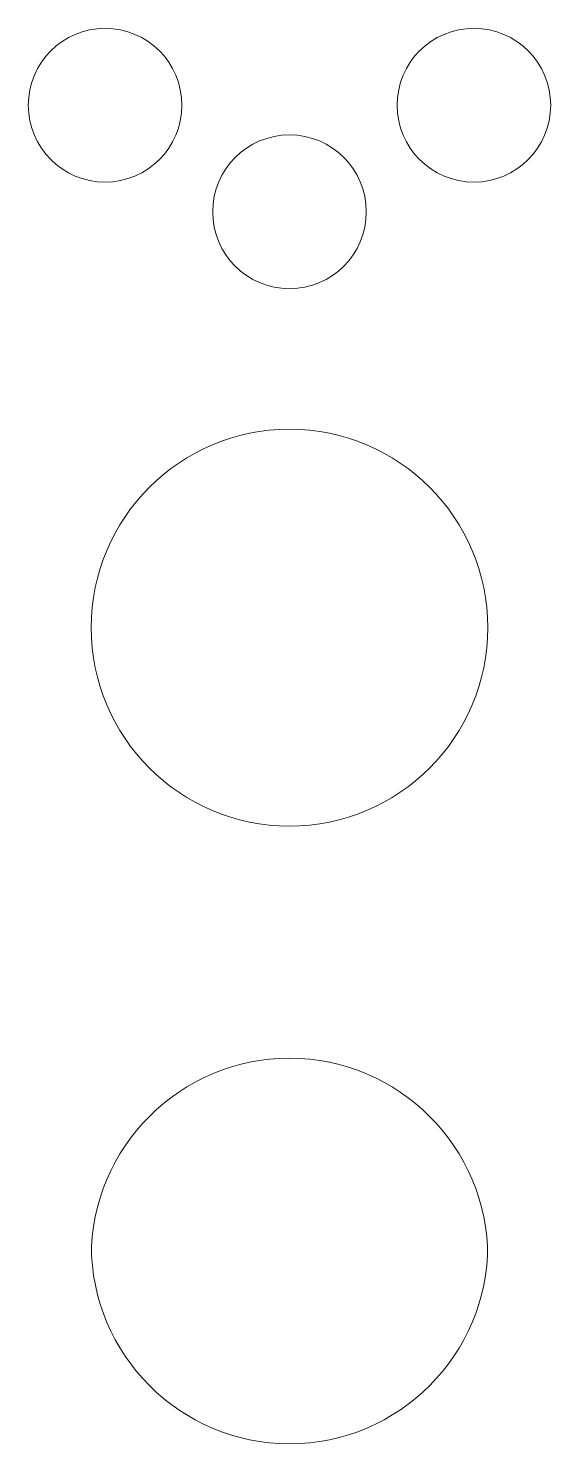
# Model space of a CAD drawing. Header units: millimetres. Extents: x -1200 to 1200, y -590 to 590.
# Drawn here: x -642.8 to -519.1, y -45.3 to 289.7 of the extents above; entities that cross this region are included whole.
import ezdxf

# ---------------------------------------------------------------- set-up
doc = ezdxf.new("R2010")
doc.units = ezdxf.units.MM
doc.header["$MEASUREMENT"] = 0
doc.layers.add('Layer 1', color=7, linetype='Continuous')

msp = doc.modelspace()

# ---------------------------------------------------------------- linework, layer by layer
at = {"layer": 'Layer 1', "color": 250, "lineweight": 20}
for points, knots in [([(-642.7612, 271.4798), (-642.7612, 281.5312), (-634.6246, 289.6771), (-624.5897, 289.6771), (-614.5574, 289.6771), (-606.4208, 281.5312), (-606.4208, 271.4798), (-606.4208, 261.4335), (-614.5574, 253.2876), (-624.5897, 253.2876), (-634.6246, 253.2876), (-642.7612, 261.4335), (-642.7612, 271.4798)], [0, 0, 0, 0, 0.25, 0.25, 0.25, 0.5, 0.5, 0.5, 0.75, 0.75, 0.75, 1, 1, 1, 1]), ([(-555.4852, 271.4798), (-555.4852, 281.5312), (-547.3509, 289.6771), (-537.3136, 289.6771), (-527.2813, 289.6771), (-519.1447, 281.5312), (-519.1447, 271.4798), (-519.1447, 261.4335), (-527.2813, 253.2876), (-537.3136, 253.2876), (-547.3509, 253.2876), (-555.4852, 261.4335), (-555.4852, 271.4798)], [0, 0, 0, 0, 0.25, 0.25, 0.25, 0.5, 0.5, 0.5, 0.75, 0.75, 0.75, 1, 1, 1, 1]), ([(-599.1232, 246.2526), (-599.1232, 256.3014), (-590.9889, 264.4498), (-580.9516, 264.4498), (-570.9193, 264.4498), (-562.7804, 256.3014), (-562.7804, 246.2526), (-562.7804, 236.2037), (-570.9193, 228.0553), (-580.9516, 228.0553), (-590.9889, 228.0553), (-599.1232, 236.2037), (-599.1232, 246.2526)], [0, 0, 0, 0, 0.25, 0.25, 0.25, 0.5, 0.5, 0.5, 0.75, 0.75, 0.75, 1, 1, 1, 1]), ([(-627.8623, 147.8331), (-627.8623, 147.8331), (-627.8043, 150.2554), (-627.8043, 150.2554), (-627.8043, 150.2554), (-627.6212, 152.6438), (-627.6212, 152.6438), (-627.6212, 152.6438), (-627.3222, 154.9937), (-627.3222, 154.9937), (-627.3222, 154.9937), (-626.9098, 157.3048), (-626.9098, 157.3048), (-626.9098, 157.3048), (-626.3864, 159.5775), (-626.3864, 159.5775), (-626.3864, 159.5775), (-625.7522, 161.8017), (-625.7522, 161.8017), (-625.7522, 161.8017), (-625.0189, 163.9825), (-625.0189, 163.9825), (-625.0189, 163.9825), (-624.1775, 166.1123), (-624.1775, 166.1123), (-624.1775, 166.1123), (-623.2393, 168.1919), (-623.2393, 168.1919), (-623.2393, 168.1919), (-622.2046, 170.2156), (-622.2046, 170.2156), (-622.2046, 170.2156), (-621.0737, 172.1839), (-621.0737, 172.1839), (-621.0737, 172.1839), (-619.8532, 174.0893), (-619.8532, 174.0893), (-619.8532, 174.0893), (-618.5463, 175.932), (-618.5463, 175.932), (-618.5463, 175.932), (-617.1523, 177.7094), (-617.1523, 177.7094), (-617.1523, 177.7094), (-615.6765, 179.4143), (-615.6765, 179.4143), (-615.6765, 179.4143), (-614.121, 181.047), (-614.121, 181.047), (-614.121, 181.047), (-612.4931, 182.6048), (-612.4931, 182.6048), (-612.4931, 182.6048), (-610.7857, 184.0826), (-610.7857, 184.0826), (-610.7857, 184.0826), (-609.0132, 185.4761), (-609.0132, 185.4761), (-609.0132, 185.4761), (-607.1731, 186.7899), (-607.1731, 186.7899), (-607.1731, 186.7899), (-605.2703, 188.0118), (-605.2703, 188.0118), (-605.2703, 188.0118), (-603.3073, 189.1422), (-603.3073, 189.1422), (-603.3073, 189.1422), (-601.2841, 190.1781), (-601.2841, 190.1781), (-601.2841, 190.1781), (-599.2076, 191.1199), (-599.2076, 191.1199), (-599.2076, 191.1199), (-597.083, 191.9604), (-597.083, 191.9604), (-597.083, 191.9604), (-594.9029, 192.6971), (-594.9029, 192.6971), (-594.9029, 192.6971), (-592.6817, 193.3298), (-592.6817, 193.3298), (-592.6817, 193.3298), (-590.415, 193.8539), (-590.415, 193.8539), (-590.415, 193.8539), (-588.1045, 194.2644), (-588.1045, 194.2644), (-588.1045, 194.2644), (-585.7558, 194.564), (-585.7558, 194.564), (-585.7558, 194.564), (-583.3705, 194.7474), (-583.3705, 194.7474), (-583.3705, 194.7474), (-580.9516, 194.8078), (-580.9516, 194.8078), (-580.9516, 194.8078), (-578.5329, 194.7474), (-578.5329, 194.7474), (-578.5329, 194.7474), (-576.1501, 194.564), (-576.1501, 194.564), (-576.1501, 194.564), (-573.8038, 194.2644), (-573.8038, 194.2644), (-573.8038, 194.2644), (-571.4934, 193.8539), (-571.4934, 193.8539), (-571.4934, 193.8539), (-569.2266, 193.3298), (-569.2266, 193.3298), (-569.2266, 193.3298), (-567.0005, 192.6971), (-567.0005, 192.6971), (-567.0005, 192.6971), (-564.8253, 191.9604), (-564.8253, 191.9604), (-564.8253, 191.9604), (-562.7007, 191.1199), (-562.7007, 191.1199), (-562.7007, 191.1199), (-560.6195, 190.1781), (-560.6195, 190.1781), (-560.6195, 190.1781), (-558.5985, 189.1422), (-558.5985, 189.1422), (-558.5985, 189.1422), (-556.6354, 188.0118), (-556.6354, 188.0118), (-556.6354, 188.0118), (-554.7327, 186.7899), (-554.7327, 186.7899), (-554.7327, 186.7899), (-552.8926, 185.4761), (-552.8926, 185.4761), (-552.8926, 185.4761), (-551.1177, 184.0826), (-551.1177, 184.0826), (-551.1177, 184.0826), (-549.4151, 182.6048), (-549.4151, 182.6048), (-549.4151, 182.6048), (-547.7849, 181.047), (-547.7849, 181.047), (-547.7849, 181.047), (-546.2318, 179.4143), (-546.2318, 179.4143), (-546.2318, 179.4143), (-544.7536, 177.7094), (-544.7536, 177.7094), (-544.7536, 177.7094), (-543.3596, 175.932), (-543.3596, 175.932), (-543.3596, 175.932), (-542.0525, 174.0893), (-542.0525, 174.0893), (-542.0525, 174.0893), (-540.8299, 172.1839), (-540.8299, 172.1839), (-540.8299, 172.1839), (-539.7012, 170.2156), (-539.7012, 170.2156), (-539.7012, 170.2156), (-538.6665, 168.1919), (-538.6665, 168.1919), (-538.6665, 168.1919), (-537.7262, 166.1123), (-537.7262, 166.1123), (-537.7262, 166.1123), (-536.8893, 163.9825), (-536.8893, 163.9825), (-536.8893, 163.9825), (-536.1514, 161.8017), (-536.1514, 161.8017), (-536.1514, 161.8017), (-535.5194, 159.5775), (-535.5194, 159.5775), (-535.5194, 159.5775), (-534.9984, 157.3048), (-534.9984, 157.3048), (-534.9984, 157.3048), (-534.5838, 154.9937), (-534.5838, 154.9937), (-534.5838, 154.9937), (-534.2872, 152.6438), (-534.2872, 152.6438), (-534.2872, 152.6438), (-534.1039, 150.2554), (-534.1039, 150.2554), (-534.1039, 150.2554), (-534.0436, 147.8331), (-534.0436, 147.8331), (-534.0436, 147.8331), (-534.1039, 145.4109), (-534.1039, 145.4109), (-534.1039, 145.4109), (-534.2872, 143.0225), (-534.2872, 143.0225), (-534.2872, 143.0225), (-534.5838, 140.6702), (-534.5838, 140.6702), (-534.5838, 140.6702), (-534.9984, 138.3591), (-534.9984, 138.3591), (-534.9984, 138.3591), (-535.5194, 136.0889), (-535.5194, 136.0889), (-535.5194, 136.0889), (-536.1514, 133.8623), (-536.1514, 133.8623), (-536.1514, 133.8623), (-536.8893, 131.6816), (-536.8893, 131.6816), (-536.8893, 131.6816), (-537.7262, 129.5513), (-537.7262, 129.5513), (-537.7262, 129.5513), (-538.6665, 127.4721), (-538.6665, 127.4721), (-538.6665, 127.4721), (-539.7012, 125.4483), (-539.7012, 125.4483), (-539.7012, 125.4483), (-540.8299, 123.4801), (-540.8299, 123.4801), (-540.8299, 123.4801), (-542.0525, 121.5722), (-542.0525, 121.5722), (-542.0525, 121.5722), (-543.3596, 119.7319), (-543.3596, 119.7319), (-543.3596, 119.7319), (-544.7536, 117.9544), (-544.7536, 117.9544), (-544.7536, 117.9544), (-546.2318, 116.2496), (-546.2318, 116.2496), (-546.2318, 116.2496), (-547.7849, 114.6169), (-547.7849, 114.6169), (-547.7849, 114.6169), (-549.4151, 113.0592), (-549.4151, 113.0592), (-549.4151, 113.0592), (-551.1177, 111.5814), (-551.1177, 111.5814), (-551.1177, 111.5814), (-552.8926, 110.1878), (-552.8926, 110.1878), (-552.8926, 110.1878), (-554.7327, 108.8764), (-554.7327, 108.8764), (-554.7327, 108.8764), (-556.6354, 107.6544), (-556.6354, 107.6544), (-556.6354, 107.6544), (-558.5985, 106.5242), (-558.5985, 106.5242), (-558.5985, 106.5242), (-560.6195, 105.4882), (-560.6195, 105.4882), (-560.6195, 105.4882), (-562.7007, 104.5463), (-562.7007, 104.5463), (-562.7007, 104.5463), (-564.8253, 103.7035), (-564.8253, 103.7035), (-564.8253, 103.7035), (-567.0005, 102.9693), (-567.0005, 102.9693), (-567.0005, 102.9693), (-569.2266, 102.3365), (-569.2266, 102.3365), (-569.2266, 102.3365), (-571.4934, 101.8102), (-571.4934, 101.8102), (-571.4934, 101.8102), (-573.8038, 101.3972), (-573.8038, 101.3972), (-573.8038, 101.3972), (-576.1501, 101.0976), (-576.1501, 101.0976), (-576.1501, 101.0976), (-578.5329, 100.9189), (-578.5329, 100.9189), (-578.5329, 100.9189), (-580.9516, 100.8585), (-580.9516, 100.8585), (-580.9516, 100.8585), (-583.3754, 100.9189), (-583.3754, 100.9189), (-583.3754, 100.9189), (-585.7558, 101.0976), (-585.7558, 101.0976), (-585.7558, 101.0976), (-588.1045, 101.3972), (-588.1045, 101.3972), (-588.1045, 101.3972), (-590.415, 101.8102), (-590.415, 101.8102), (-590.415, 101.8102), (-592.6817, 102.3365), (-592.6817, 102.3365), (-592.6817, 102.3365), (-594.9029, 102.9693), (-594.9029, 102.9693), (-594.9029, 102.9693), (-597.083, 103.7058), (-597.083, 103.7058), (-597.083, 103.7058), (-599.2076, 104.5463), (-599.2076, 104.5463), (-599.2076, 104.5463), (-601.2841, 105.4882), (-601.2841, 105.4882), (-601.2841, 105.4882), (-603.3073, 106.5242), (-603.3073, 106.5242), (-603.3073, 106.5242), (-605.2703, 107.6544), (-605.2703, 107.6544), (-605.2703, 107.6544), (-607.1731, 108.8764), (-607.1731, 108.8764), (-607.1731, 108.8764), (-609.0132, 110.1878), (-609.0132, 110.1878), (-609.0132, 110.1878), (-610.7857, 111.5814), (-610.7857, 111.5814), (-610.7857, 111.5814), (-612.4931, 113.0592), (-612.4931, 113.0592), (-612.4931, 113.0592), (-614.121, 114.6169), (-614.121, 114.6169), (-614.121, 114.6169), (-615.6765, 116.2496), (-615.6765, 116.2496), (-615.6765, 116.2496), (-617.1523, 117.9544), (-617.1523, 117.9544), (-617.1523, 117.9544), (-618.5463, 119.7319), (-618.5463, 119.7319), (-618.5463, 119.7319), (-619.8532, 121.5722), (-619.8532, 121.5722), (-619.8532, 121.5722), (-621.0737, 123.4801), (-621.0737, 123.4801), (-621.0737, 123.4801), (-622.2046, 125.4483), (-622.2046, 125.4483), (-622.2046, 125.4483), (-623.2393, 127.4721), (-623.2393, 127.4721), (-623.2393, 127.4721), (-624.1775, 129.5513), (-624.1775, 129.5513), (-624.1775, 129.5513), (-625.0189, 131.6816), (-625.0189, 131.6816), (-625.0189, 131.6816), (-625.7522, 133.8623), (-625.7522, 133.8623), (-625.7522, 133.8623), (-626.3864, 136.0889), (-626.3864, 136.0889), (-626.3864, 136.0889), (-626.9098, 138.3614), (-626.9098, 138.3614), (-626.9098, 138.3614), (-627.3222, 140.6702), (-627.3222, 140.6702), (-627.3222, 140.6702), (-627.6212, 143.0225), (-627.6212, 143.0225), (-627.6212, 143.0225), (-627.8043, 145.4109), (-627.8043, 145.4109), (-627.8043, 145.4109), (-627.8623, 147.8331), (-627.8623, 147.8331)], [0, 0, 0, 0, 0.0078125, 0.0078125, 0.0078125, 0.015625, 0.015625, 0.015625, 0.0234375, 0.0234375, 0.0234375, 0.03125, 0.03125, 0.03125, 0.0390625, 0.0390625, 0.0390625, 0.046875, 0.046875, 0.046875, 0.0546875, 0.0546875, 0.0546875, 0.0625, 0.0625, 0.0625, 0.0703125, 0.0703125, 0.0703125, 0.078125, 0.078125, 0.078125, 0.0859375, 0.0859375, 0.0859375, 0.09375, 0.09375, 0.09375, 0.1015625, 0.1015625, 0.1015625, 0.109375, 0.109375, 0.109375, 0.1171875, 0.1171875, 0.1171875, 0.125, 0.125, 0.125, 0.1328125, 0.1328125, 0.1328125, 0.140625, 0.140625, 0.140625, 0.1484375, 0.1484375, 0.1484375, 0.15625, 0.15625, 0.15625, 0.1640625, 0.1640625, 0.1640625, 0.171875, 0.171875, 0.171875, 0.1796875, 0.1796875, 0.1796875, 0.1875, 0.1875, 0.1875, 0.1953125, 0.1953125, 0.1953125, 0.203125, 0.203125, 0.203125, 0.2109375, 0.2109375, 0.2109375, 0.21875, 0.21875, 0.21875, 0.2265625, 0.2265625, 0.2265625, 0.234375, 0.234375, 0.234375, 0.2421875, 0.2421875, 0.2421875, 0.25, 0.25, 0.25, 0.2578125, 0.2578125, 0.2578125, 0.265625, 0.265625, 0.265625, 0.2734375, 0.2734375, 0.2734375, 0.28125, 0.28125, 0.28125, 0.2890625, 0.2890625, 0.2890625, 0.296875, 0.296875, 0.296875, 0.3046875, 0.3046875, 0.3046875, 0.3125, 0.3125, 0.3125, 0.3203125, 0.3203125, 0.3203125, 0.328125, 0.328125, 0.328125, 0.3359375, 0.3359375, 0.3359375, 0.34375, 0.34375, 0.34375, 0.3515625, 0.3515625, 0.3515625, 0.359375, 0.359375, 0.359375, 0.3671875, 0.3671875, 0.3671875, 0.375, 0.375, 0.375, 0.3828125, 0.3828125, 0.3828125, 0.390625, 0.390625, 0.390625, 0.3984375, 0.3984375, 0.3984375, 0.40625, 0.40625, 0.40625, 0.4140625, 0.4140625, 0.4140625, 0.421875, 0.421875, 0.421875, 0.4296875, 0.4296875, 0.4296875, 0.4375, 0.4375, 0.4375, 0.4453125, 0.4453125, 0.4453125, 0.453125, 0.453125, 0.453125, 0.4609375, 0.4609375, 0.4609375, 0.46875, 0.46875, 0.46875, 0.4765625, 0.4765625, 0.4765625, 0.484375, 0.484375, 0.484375, 0.4921875, 0.4921875, 0.4921875, 0.5, 0.5, 0.5, 0.5078125, 0.5078125, 0.5078125, 0.515625, 0.515625, 0.515625, 0.5234375, 0.5234375, 0.5234375, 0.53125, 0.53125, 0.53125, 0.5390625, 0.5390625, 0.5390625, 0.546875, 0.546875, 0.546875, 0.5546875, 0.5546875, 0.5546875, 0.5625, 0.5625, 0.5625, 0.5703125, 0.5703125, 0.5703125, 0.578125, 0.578125, 0.578125, 0.5859375, 0.5859375, 0.5859375, 0.59375, 0.59375, 0.59375, 0.6015625, 0.6015625, 0.6015625, 0.609375, 0.609375, 0.609375, 0.6171875, 0.6171875, 0.6171875, 0.625, 0.625, 0.625, 0.6328125, 0.6328125, 0.6328125, 0.640625, 0.640625, 0.640625, 0.6484375, 0.6484375, 0.6484375, 0.65625, 0.65625, 0.65625, 0.6640625, 0.6640625, 0.6640625, 0.671875, 0.671875, 0.671875, 0.6796875, 0.6796875, 0.6796875, 0.6875, 0.6875, 0.6875, 0.6953125, 0.6953125, 0.6953125, 0.703125, 0.703125, 0.703125, 0.7109375, 0.7109375, 0.7109375, 0.71875, 0.71875, 0.71875, 0.7265625, 0.7265625, 0.7265625, 0.734375, 0.734375, 0.734375, 0.7421875, 0.7421875, 0.7421875, 0.75, 0.75, 0.75, 0.7578125, 0.7578125, 0.7578125, 0.765625, 0.765625, 0.765625, 0.7734375, 0.7734375, 0.7734375, 0.78125, 0.78125, 0.78125, 0.7890625, 0.7890625, 0.7890625, 0.796875, 0.796875, 0.796875, 0.8046875, 0.8046875, 0.8046875, 0.8125, 0.8125, 0.8125, 0.8203125, 0.8203125, 0.8203125, 0.828125, 0.828125, 0.828125, 0.8359375, 0.8359375, 0.8359375, 0.84375, 0.84375, 0.84375, 0.8515625, 0.8515625, 0.8515625, 0.859375, 0.859375, 0.859375, 0.8671875, 0.8671875, 0.8671875, 0.875, 0.875, 0.875, 0.8828125, 0.8828125, 0.8828125, 0.890625, 0.890625, 0.890625, 0.8984375, 0.8984375, 0.8984375, 0.90625, 0.90625, 0.90625, 0.9140625, 0.9140625, 0.9140625, 0.921875, 0.921875, 0.921875, 0.9296875, 0.9296875, 0.9296875, 0.9375, 0.9375, 0.9375, 0.9453125, 0.9453125, 0.9453125, 0.953125, 0.953125, 0.953125, 0.9609375, 0.9609375, 0.9609375, 0.96875, 0.96875, 0.96875, 0.9765625, 0.9765625, 0.9765625, 0.984375, 0.984375, 0.984375, 0.9921875, 0.9921875, 0.9921875, 1, 1, 1, 1]), ([(-615.6765, 30.5355), (-615.6765, 30.5355), (-614.121, 32.168), (-614.121, 32.168), (-614.121, 32.168), (-612.4931, 33.7235), (-612.4931, 33.7235), (-612.4931, 33.7235), (-610.7857, 35.2013), (-610.7857, 35.2013), (-610.7857, 35.2013), (-609.0132, 36.5997), (-609.0132, 36.5997), (-609.0132, 36.5997), (-607.1731, 37.9087), (-607.1731, 37.9087), (-607.1731, 37.9087), (-605.2703, 39.1329), (-605.2703, 39.1329), (-605.2703, 39.1329), (-603.3073, 40.2632), (-603.3073, 40.2632), (-603.3073, 40.2632), (-601.2841, 41.2992), (-601.2841, 41.2992), (-601.2841, 41.2992), (-599.2076, 42.2411), (-599.2076, 42.2411), (-599.2076, 42.2411), (-597.083, 43.079), (-597.083, 43.079), (-597.083, 43.079), (-594.9029, 43.8182), (-594.9029, 43.8182), (-594.9029, 43.8182), (-592.6817, 44.4509), (-592.6817, 44.4509), (-592.6817, 44.4509), (-590.415, 44.9726), (-590.415, 44.9726), (-590.415, 44.9726), (-588.1045, 45.3856), (-588.1045, 45.3856), (-588.1045, 45.3856), (-585.7558, 45.685), (-585.7558, 45.685), (-585.7558, 45.685), (-583.3705, 45.8684), (-583.3705, 45.8684), (-583.3705, 45.8684), (-580.9516, 45.9288), (-580.9516, 45.9288), (-580.9516, 45.9288), (-578.5329, 45.8684), (-578.5329, 45.8684), (-578.5329, 45.8684), (-576.1501, 45.685), (-576.1501, 45.685), (-576.1501, 45.685), (-573.8038, 45.3856), (-573.8038, 45.3856), (-573.8038, 45.3856), (-571.4934, 44.9726), (-571.4934, 44.9726), (-571.4934, 44.9726), (-569.2266, 44.4509), (-569.2266, 44.4509), (-569.2266, 44.4509), (-567.0005, 43.8182), (-567.0005, 43.8182), (-567.0005, 43.8182), (-564.8253, 43.079), (-564.8253, 43.079), (-564.8253, 43.079), (-562.7007, 42.2411), (-562.7007, 42.2411), (-562.7007, 42.2411), (-560.6195, 41.2992), (-560.6195, 41.2992), (-560.6195, 41.2992), (-558.5985, 40.2632), (-558.5985, 40.2632), (-558.5985, 40.2632), (-556.6354, 39.1329), (-556.6354, 39.1329), (-556.6354, 39.1329), (-554.7327, 37.9087), (-554.7327, 37.9087), (-554.7327, 37.9087), (-552.8926, 36.5997), (-552.8926, 36.5997), (-552.8926, 36.5997), (-551.1177, 35.2013), (-551.1177, 35.2013), (-551.1177, 35.2013), (-549.4151, 33.7235), (-549.4151, 33.7235), (-549.4151, 33.7235), (-547.7849, 32.168), (-547.7849, 32.168), (-547.7849, 32.168), (-546.2318, 30.5355), (-546.2318, 30.5355), (-546.2318, 30.5355), (-544.7536, 28.828), (-544.7536, 28.828), (-544.7536, 28.828), (-543.3596, 27.053), (-543.3596, 27.053), (-543.3596, 27.053), (-542.0525, 25.2104), (-542.0525, 25.2104), (-542.0525, 25.2104), (-540.8299, 23.3049), (-540.8299, 23.3049), (-540.8299, 23.3049), (-539.7012, 21.3366), (-539.7012, 21.3366), (-539.7012, 21.3366), (-538.6665, 19.3153), (-538.6665, 19.3153), (-538.6665, 19.3153), (-537.7262, 17.2336), (-537.7262, 17.2336), (-537.7262, 17.2336), (-536.8893, 15.1035), (-536.8893, 15.1035), (-536.8893, 15.1035), (-536.1514, 12.9251), (-536.1514, 12.9251), (-536.1514, 12.9251), (-535.5194, 10.6961), (-535.5194, 10.6961), (-535.5194, 10.6961), (-534.9984, 8.426), (-534.9984, 8.426), (-534.9984, 8.426), (-534.5838, 6.1123), (-534.5838, 6.1123), (-534.5838, 6.1123), (-534.2872, 3.7625), (-534.2872, 3.7625), (-534.2872, 3.7625), (-534.1039, 1.3765), (-534.1039, 1.3765), (-534.1039, 1.3765), (-534.0702, -0.0266), (-534.0702, -0.0266), (-534.0702, -0.0266), (-534.087, -0.739), (-534.087, -0.739), (-534.087, -0.739), (-534.2702, -3.1275), (-534.2702, -3.1275), (-534.2702, -3.1275), (-534.5669, -5.4773), (-534.5669, -5.4773), (-534.5669, -5.4773), (-534.9816, -7.7909), (-534.9816, -7.7909), (-534.9816, -7.7909), (-535.5027, -10.061), (-535.5027, -10.061), (-535.5027, -10.061), (-536.1345, -12.2877), (-536.1345, -12.2877), (-536.1345, -12.2877), (-536.8724, -14.466), (-536.8724, -14.466), (-536.8724, -14.466), (-537.7093, -16.5986), (-537.7093, -16.5986), (-537.7093, -16.5986), (-538.6497, -18.6777), (-538.6497, -18.6777), (-538.6497, -18.6777), (-539.6844, -20.7017), (-539.6844, -20.7017), (-539.6844, -20.7017), (-540.8129, -22.6698), (-540.8129, -22.6698), (-540.8129, -22.6698), (-542.0356, -24.5753), (-542.0356, -24.5753), (-542.0356, -24.5753), (-543.3427, -26.418), (-543.3427, -26.418), (-543.3427, -26.418), (-544.7367, -28.193), (-544.7367, -28.193), (-544.7367, -28.193), (-546.2149, -29.8981), (-546.2149, -29.8981), (-546.2149, -29.8981), (-547.7679, -31.5331), (-547.7679, -31.5331), (-547.7679, -31.5331), (-549.3982, -33.0907), (-549.3982, -33.0907), (-549.3982, -33.0907), (-551.1009, -34.5663), (-551.1009, -34.5663), (-551.1009, -34.5663), (-552.8758, -35.9621), (-552.8758, -35.9621), (-552.8758, -35.9621), (-554.7158, -37.2736), (-554.7158, -37.2736), (-554.7158, -37.2736), (-556.6186, -38.4956), (-556.6186, -38.4956), (-556.6186, -38.4956), (-558.5817, -39.6282), (-558.5817, -39.6282), (-558.5817, -39.6282), (-560.6025, -40.6666), (-560.6025, -40.6666), (-560.6025, -40.6666), (-562.6837, -41.6037), (-562.6837, -41.6037), (-562.6837, -41.6037), (-564.8084, -42.4466), (-564.8084, -42.4466), (-564.8084, -42.4466), (-566.9837, -43.1832), (-566.9837, -43.1832), (-566.9837, -43.1832), (-569.2096, -43.8134), (-569.2096, -43.8134), (-569.2096, -43.8134), (-571.4766, -44.3399), (-571.4766, -44.3399), (-571.4766, -44.3399), (-573.7868, -44.7528), (-573.7868, -44.7528), (-573.7868, -44.7528), (-576.1333, -45.0523), (-576.1333, -45.0523), (-576.1333, -45.0523), (-578.5159, -45.2311), (-578.5159, -45.2311), (-578.5159, -45.2311), (-580.9348, -45.2914), (-580.9348, -45.2914), (-580.9348, -45.2914), (-583.3585, -45.2311), (-583.3585, -45.2311), (-583.3585, -45.2311), (-585.7387, -45.0523), (-585.7387, -45.0523), (-585.7387, -45.0523), (-588.0876, -44.7528), (-588.0876, -44.7528), (-588.0876, -44.7528), (-590.398, -44.3399), (-590.398, -44.3399), (-590.398, -44.3399), (-592.6648, -43.8134), (-592.6648, -43.8134), (-592.6648, -43.8134), (-594.8859, -43.1832), (-594.8859, -43.1832), (-594.8859, -43.1832), (-597.066, -42.4466), (-597.066, -42.4466), (-597.066, -42.4466), (-599.1908, -41.6037), (-599.1908, -41.6037), (-599.1908, -41.6037), (-601.2672, -40.6666), (-601.2672, -40.6666), (-601.2672, -40.6666), (-603.2904, -39.6282), (-603.2904, -39.6282), (-603.2904, -39.6282), (-605.2535, -38.4956), (-605.2535, -38.4956), (-605.2535, -38.4956), (-607.1562, -37.2736), (-607.1562, -37.2736), (-607.1562, -37.2736), (-608.9963, -35.9621), (-608.9963, -35.9621), (-608.9963, -35.9621), (-610.7688, -34.5663), (-610.7688, -34.5663), (-610.7688, -34.5663), (-612.4763, -33.0907), (-612.4763, -33.0907), (-612.4763, -33.0907), (-614.1041, -31.5331), (-614.1041, -31.5331), (-614.1041, -31.5331), (-615.6596, -29.8981), (-615.6596, -29.8981), (-615.6596, -29.8981), (-617.1354, -28.193), (-617.1354, -28.193), (-617.1354, -28.193), (-618.5294, -26.418), (-618.5294, -26.418), (-618.5294, -26.418), (-619.8363, -24.5753), (-619.8363, -24.5753), (-619.8363, -24.5753), (-621.0567, -22.6698), (-621.0567, -22.6698), (-621.0567, -22.6698), (-622.1877, -20.7017), (-622.1877, -20.7017), (-622.1877, -20.7017), (-623.2223, -18.6777), (-623.2223, -18.6777), (-623.2223, -18.6777), (-624.1605, -16.5986), (-624.1605, -16.5986), (-624.1605, -16.5986), (-625.002, -14.466), (-625.002, -14.466), (-625.002, -14.466), (-625.7352, -12.2877), (-625.7352, -12.2877), (-625.7352, -12.2877), (-626.3695, -10.061), (-626.3695, -10.061), (-626.3695, -10.061), (-626.8928, -7.7909), (-626.8928, -7.7909), (-626.8928, -7.7909), (-627.3053, -5.4773), (-627.3053, -5.4773), (-627.3053, -5.4773), (-627.6042, -3.1275), (-627.6042, -3.1275), (-627.6042, -3.1275), (-627.7876, -0.739), (-627.7876, -0.739), (-627.7876, -0.739), (-627.8043, -0.0266), (-627.8043, -0.0266), (-627.8043, -0.0266), (-627.8381, -0.0266), (-627.8381, -0.0266), (-627.8381, -0.0266), (-627.8043, 1.3718), (-627.8043, 1.3718), (-627.8043, 1.3718), (-627.6212, 3.7625), (-627.6212, 3.7625), (-627.6212, 3.7625), (-627.3222, 6.1123), (-627.3222, 6.1123), (-627.3222, 6.1123), (-626.9098, 8.426), (-626.9098, 8.426), (-626.9098, 8.426), (-626.3864, 10.6961), (-626.3864, 10.6961), (-626.3864, 10.6961), (-625.7522, 12.9251), (-625.7522, 12.9251), (-625.7522, 12.9251), (-625.0189, 15.1035), (-625.0189, 15.1035), (-625.0189, 15.1035), (-624.1775, 17.2336), (-624.1775, 17.2336), (-624.1775, 17.2336), (-623.2393, 19.3105), (-623.2393, 19.3105), (-623.2393, 19.3105), (-622.2046, 21.3366), (-622.2046, 21.3366), (-622.2046, 21.3366), (-621.0737, 23.3049), (-621.0737, 23.3049), (-621.0737, 23.3049), (-619.8532, 25.2104), (-619.8532, 25.2104), (-619.8532, 25.2104), (-618.5463, 27.053), (-618.5463, 27.053), (-618.5463, 27.053), (-617.1523, 28.828), (-617.1523, 28.828), (-617.1523, 28.828), (-615.6765, 30.5355), (-615.6765, 30.5355)], [0, 0, 0, 0, 0.00775194, 0.00775194, 0.00775194, 0.01550388, 0.01550388, 0.01550388, 0.02325581, 0.02325581, 0.02325581, 0.03100775, 0.03100775, 0.03100775, 0.03875969, 0.03875969, 0.03875969, 0.04651163, 0.04651163, 0.04651163, 0.05426357, 0.05426357, 0.05426357, 0.0620155, 0.0620155, 0.0620155, 0.06976744, 0.06976744, 0.06976744, 0.07751938, 0.07751938, 0.07751938, 0.08527132, 0.08527132, 0.08527132, 0.09302326, 0.09302326, 0.09302326, 0.10077519, 0.10077519, 0.10077519, 0.10852713, 0.10852713, 0.10852713, 0.11627907, 0.11627907, 0.11627907, 0.12403101, 0.12403101, 0.12403101, 0.13178295, 0.13178295, 0.13178295, 0.13953488, 0.13953488, 0.13953488, 0.14728682, 0.14728682, 0.14728682, 0.15503876, 0.15503876, 0.15503876, 0.1627907, 0.1627907, 0.1627907, 0.17054264, 0.17054264, 0.17054264, 0.17829457, 0.17829457, 0.17829457, 0.18604651, 0.18604651, 0.18604651, 0.19379845, 0.19379845, 0.19379845, 0.20155039, 0.20155039, 0.20155039, 0.20930233, 0.20930233, 0.20930233, 0.21705426, 0.21705426, 0.21705426, 0.2248062, 0.2248062, 0.2248062, 0.23255814, 0.23255814, 0.23255814, 0.24031008, 0.24031008, 0.24031008, 0.24806202, 0.24806202, 0.24806202, 0.25581395, 0.25581395, 0.25581395, 0.26356589, 0.26356589, 0.26356589, 0.27131783, 0.27131783, 0.27131783, 0.27906977, 0.27906977, 0.27906977, 0.28682171, 0.28682171, 0.28682171, 0.29457364, 0.29457364, 0.29457364, 0.30232558, 0.30232558, 0.30232558, 0.31007752, 0.31007752, 0.31007752, 0.31782946, 0.31782946, 0.31782946, 0.3255814, 0.3255814, 0.3255814, 0.33333333, 0.33333333, 0.33333333, 0.34108527, 0.34108527, 0.34108527, 0.34883721, 0.34883721, 0.34883721, 0.35658915, 0.35658915, 0.35658915, 0.36434109, 0.36434109, 0.36434109, 0.37209302, 0.37209302, 0.37209302, 0.37984496, 0.37984496, 0.37984496, 0.3875969, 0.3875969, 0.3875969, 0.39534884, 0.39534884, 0.39534884, 0.40310078, 0.40310078, 0.40310078, 0.41085271, 0.41085271, 0.41085271, 0.41860465, 0.41860465, 0.41860465, 0.42635659, 0.42635659, 0.42635659, 0.43410853, 0.43410853, 0.43410853, 0.44186047, 0.44186047, 0.44186047, 0.4496124, 0.4496124, 0.4496124, 0.45736434, 0.45736434, 0.45736434, 0.46511628, 0.46511628, 0.46511628, 0.47286822, 0.47286822, 0.47286822, 0.48062016, 0.48062016, 0.48062016, 0.48837209, 0.48837209, 0.48837209, 0.49612403, 0.49612403, 0.49612403, 0.50387597, 0.50387597, 0.50387597, 0.51162791, 0.51162791, 0.51162791, 0.51937984, 0.51937984, 0.51937984, 0.52713178, 0.52713178, 0.52713178, 0.53488372, 0.53488372, 0.53488372, 0.54263566, 0.54263566, 0.54263566, 0.5503876, 0.5503876, 0.5503876, 0.55813953, 0.55813953, 0.55813953, 0.56589147, 0.56589147, 0.56589147, 0.57364341, 0.57364341, 0.57364341, 0.58139535, 0.58139535, 0.58139535, 0.58914729, 0.58914729, 0.58914729, 0.59689922, 0.59689922, 0.59689922, 0.60465116, 0.60465116, 0.60465116, 0.6124031, 0.6124031, 0.6124031, 0.62015504, 0.62015504, 0.62015504, 0.62790698, 0.62790698, 0.62790698, 0.63565891, 0.63565891, 0.63565891, 0.64341085, 0.64341085, 0.64341085, 0.65116279, 0.65116279, 0.65116279, 0.65891473, 0.65891473, 0.65891473, 0.66666667, 0.66666667, 0.66666667, 0.6744186, 0.6744186, 0.6744186, 0.68217054, 0.68217054, 0.68217054, 0.68992248, 0.68992248, 0.68992248, 0.69767442, 0.69767442, 0.69767442, 0.70542636, 0.70542636, 0.70542636, 0.71317829, 0.71317829, 0.71317829, 0.72093023, 0.72093023, 0.72093023, 0.72868217, 0.72868217, 0.72868217, 0.73643411, 0.73643411, 0.73643411, 0.74418605, 0.74418605, 0.74418605, 0.75193798, 0.75193798, 0.75193798, 0.75968992, 0.75968992, 0.75968992, 0.76744186, 0.76744186, 0.76744186, 0.7751938, 0.7751938, 0.7751938, 0.78294574, 0.78294574, 0.78294574, 0.79069767, 0.79069767, 0.79069767, 0.79844961, 0.79844961, 0.79844961, 0.80620155, 0.80620155, 0.80620155, 0.81395349, 0.81395349, 0.81395349, 0.82170543, 0.82170543, 0.82170543, 0.82945736, 0.82945736, 0.82945736, 0.8372093, 0.8372093, 0.8372093, 0.84496124, 0.84496124, 0.84496124, 0.85271318, 0.85271318, 0.85271318, 0.86046512, 0.86046512, 0.86046512, 0.86821705, 0.86821705, 0.86821705, 0.87596899, 0.87596899, 0.87596899, 0.88372093, 0.88372093, 0.88372093, 0.89147287, 0.89147287, 0.89147287, 0.89922481, 0.89922481, 0.89922481, 0.90697674, 0.90697674, 0.90697674, 0.91472868, 0.91472868, 0.91472868, 0.92248062, 0.92248062, 0.92248062, 0.93023256, 0.93023256, 0.93023256, 0.9379845, 0.9379845, 0.9379845, 0.94573643, 0.94573643, 0.94573643, 0.95348837, 0.95348837, 0.95348837, 0.96124031, 0.96124031, 0.96124031, 0.96899225, 0.96899225, 0.96899225, 0.97674419, 0.97674419, 0.97674419, 0.98449612, 0.98449612, 0.98449612, 0.99224806, 0.99224806, 0.99224806, 1, 1, 1, 1])]:
    msp.add_open_spline(points, degree=3, knots=knots, dxfattribs=at)

doc.saveas('drawing.dxf')
